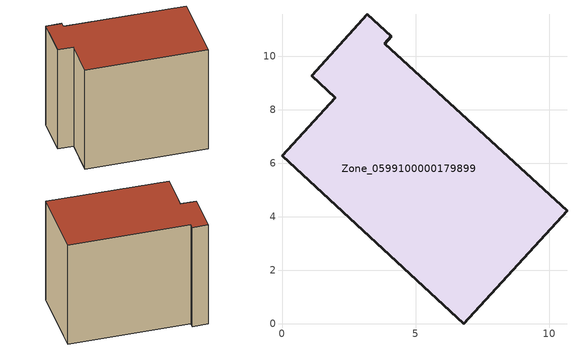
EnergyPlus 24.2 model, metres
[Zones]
Zone_0599100000179899
 floor ground (C_G): 2,8.46 1.11,9.28 3.2,11.57 4.09,10.75 3.85,10.48 10.67,4.22 6.81,0 0,6.28 z0
 wall outside (C_F): 6.81,0 10.67,4.22 3.85,10.48 4.09,10.75 3.2,11.57 1.11,9.28 2,8.46 0,6.28 6.81,0 z0:8.78
 roof outside (C_R): 1.11,9.28 2,8.46 0,6.28 6.81,0 10.67,4.22 3.85,10.48 4.09,10.75 3.2,11.57 z8.78
[BUILDING]
Pand.0599100000179899: North Axis=0; Terrain=City; Loads Convergence Tolerance Value=0.04; Temperature Convergence Tolerance Value=0.4; Solar Distribution=FullExterior; Maximum Number of Warmup Days=25; Minimum Number of Warmup Days=1
[Site:Location]
Rotterdam.The.Hague.AP_ZH_NLD Design_Conditions: Latitude=51.96; Longitude=4.45; Time Zone=1; Elevation=-4.5
[SITE:GROUNDTEMPERATURE:BUILDINGSURFACE]
18, 18, 18, 18, 18, 18, 18, 18, 18, 18, 18, 18
[MATERIAL] Thermal Absorptance=0.9; Solar Absorptance=0.7; Visible Absorptance=0.7
Name | Roughness | Thickness | Conductivity | Density | Specific Heat
G.TI.1975-1991 | MediumSmooth | 0.15 | 0.288461 | 540 | 1210
F.TI.1975-1991 | Rough | 0.3 | 0.230769 | 1920 | 840
R.TI.1975-1991 | MediumRough | 0.2 | 0.153846 | 1500 | 1000
[CONSTRUCTION]
C_G: G.TI.1975-1991
C_F: F.TI.1975-1991
C_R: R.TI.1975-1991
[ZONE]
Zone_0599100000179899: Type=1; Multiplier=1; Ceiling Height=Autocalculate; Volume=Autocalculate; Floor Area=autocalculate; Part of Total Floor Area=Yes
[ZONEINFILTRATION:DESIGNFLOWRATE]
Infil_Zone_0599100000179899: Zone or ZoneList or Space or SpaceList=Zone_0599100000179899; Schedule=AlwaysOn; Design Flow Rate Calculation Method=Flow/Area; Flow Rate per Floor Area=0.003; Constant Term Coefficient=1; Temperature Term Coefficient=0; Velocity Term Coefficient=0; Velocity Squared Term Coefficient=0
[HVACTEMPLATE:ZONE:IDEALLOADSAIRSYSTEM]
Zone_0599100000179899: Maximum Heating Supply Air Temperature=50; Minimum Cooling Supply Air Temperature=13; Maximum Heating Supply Air Humidity Ratio=0.0156; Minimum Cooling Supply Air Humidity Ratio=0.0077; Heating Limit=NoLimit; Cooling Limit=NoLimit; Dehumidification Control Type=ConstantSensibleHeatRatio; Cooling Sensible Heat Ratio=0.7; Dehumidification Setpoint=60; Humidification Control Type=None; Humidification Setpoint=30; Outdoor Air Method=None; Outdoor Air Flow Rate per Person=0.00944; Outdoor Air Flow Rate per Zone Floor Area=0; Outdoor Air Flow Rate per Zone=0; Demand Controlled Ventilation Type=None; Outdoor Air Economizer Type=NoEconomizer; Heat Recovery Type=None; Sensible Heat Recovery Effectiveness=0.7; Latent Heat Recovery Effectiveness=0.65
[ZONECONTROL:THERMOSTAT]
ThermostatControl_Zone_0599100000179899: Zone or ZoneList=Zone_0599100000179899; Control Type Schedule=DualSetpointControlType; Control 1=Thermostat_Zone_0599100000179899; Temperature Difference Between Cutout And Setpoint=0
[THERMOSTATSETPOINT:DUALSETPOINT]
Thermostat_Zone_0599100000179899: Heating Setpoint Temperature Schedule=HeatingSetpoint_Zone_0599100000179899; Cooling Setpoint Temperature Schedule=CoolingSetpoint_Zone_0599100000179899
[SCHEDULE:COMPACT]
HeatingSetpoint_Zone_0599100000179899: Through: 12/31, For: AllDays, Until: 24:00, 21
CoolingSetpoint_Zone_0599100000179899: Through: 12/31, For: AllDays, Until: 24:00, 24
DualSetpointControlType: Through: 12/31, For: AllDays, Until: 24:00, 4
AlwaysOn: Through: 12/31, For: AllDays, Until: 24:00, 1
